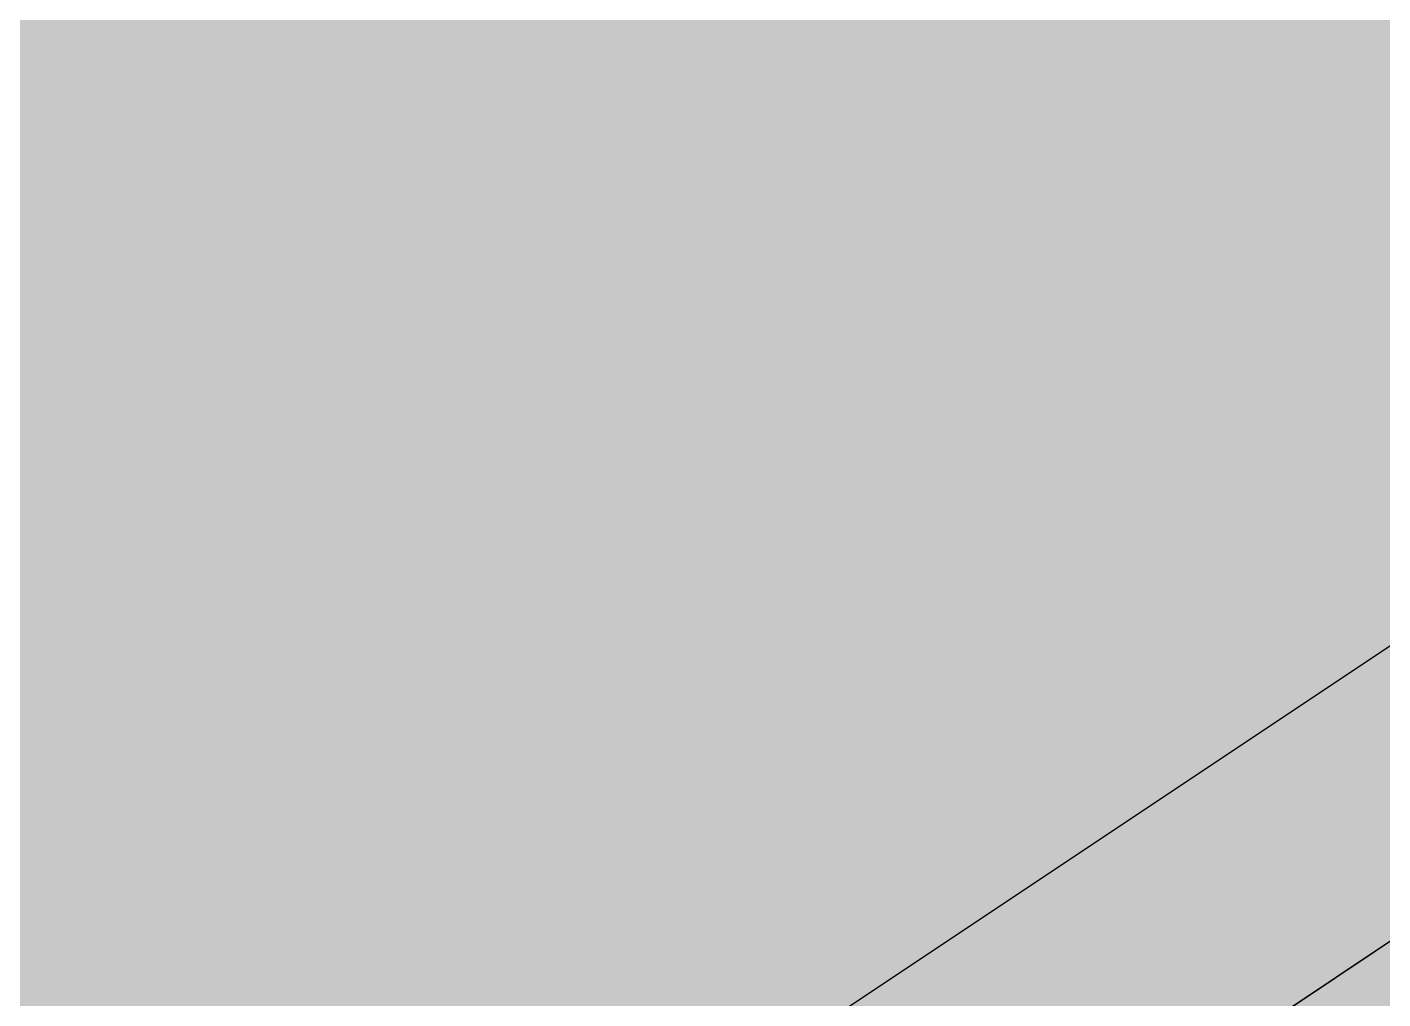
# Model space of a CAD drawing. Header units: millimetres. Extents: x 50 to 612415, y 2 to 4150.
# Drawn here: x 470794.23 to 470833.63, y 2784.78 to 2813.01 of the extents above; entities that cross this region are included whole.
import ezdxf

# ---------------------------------------------------------------- set-up
doc = ezdxf.new("R2010")
doc.units = ezdxf.units.MM
doc.layers.add('HATCH', color=8, linetype='Continuous', lineweight=9)
doc.layers.add('OUTLINE', color=7, linetype='Continuous', lineweight=25)

msp = doc.modelspace()

# ---------------------------------------------------------------- hatches: boundary and pattern name
at = {"layer": 'HATCH', "true_color": 0xccae87}
for points in [[(470093.304, 3132.09), (469761.573, 3099.927), (471407.856, 2492.235)], [(470233.501, 3079.516), (470093.304, 3132.09), (471407.856, 2492.235)], [(470093.304, 3128.519), (469761.573, 3096.356), (471407.856, 2488.664)], [(471407.856, 2488.664), (469761.573, 3096.356), (470093.304, 3128.519)], [(470233.501, 3075.945), (470093.304, 3128.519), (471407.856, 2488.664)], [(471407.856, 2488.664), (470093.304, 3128.519), (470233.501, 3075.945)], [(470233.501, 3071.481), (470093.304, 3124.055), (471407.856, 2484.201)], [(471407.856, 2484.201), (470093.304, 3124.055), (470233.501, 3071.481)], [(470233.501, 3069.696), (470093.304, 3122.269), (471406.207, 2483.034)], [(471406.207, 2483.034), (470093.304, 3122.269), (470233.501, 3069.696)], [(470233.501, 3069.249), (470093.304, 3121.823), (471405.794, 2482.742)], [(471405.794, 2482.742), (470093.304, 3121.823), (470233.501, 3069.249)], [(470233.501, 3067.017), (470093.304, 3119.591), (471403.732, 2481.283)], [(471403.732, 2481.283), (470093.304, 3119.591), (470233.501, 3067.017)], [(470373.698, 3026.942), (470233.501, 3079.516), (471407.856, 2492.235)], [(471407.856, 2488.664), (470233.501, 3075.945), (470373.698, 3023.371)], [(470373.698, 3023.371), (470233.501, 3075.945), (471407.856, 2488.664)], [(471407.856, 2484.201), (470233.501, 3071.481), (470373.698, 3018.907)], [(470373.698, 3018.907), (470233.501, 3071.481), (471407.856, 2484.201)], [(470373.698, 3017.122), (470233.501, 3069.696), (471406.207, 2483.034)], [(471406.207, 2483.034), (470233.501, 3069.696), (470373.698, 3017.122)], [(470373.698, 3016.675), (470233.501, 3069.249), (471405.794, 2482.742)], [(471405.794, 2482.742), (470233.501, 3069.249), (470373.698, 3016.675)], [(471403.732, 2481.283), (470233.501, 3067.017), (470373.698, 3014.444)], [(470373.698, 3014.444), (470233.501, 3067.017), (471403.732, 2481.283)], [(471400.434, 2478.949), (470233.501, 3063.446), (470373.698, 3010.873)], [(470513.895, 2974.368), (470373.698, 3026.942), (471407.856, 2492.235)], [(470513.895, 2970.797), (470373.698, 3023.371), (471407.856, 2488.664)], [(471407.856, 2488.664), (470373.698, 3023.371), (470513.895, 2970.797)], [(470513.895, 2966.333), (470373.698, 3018.907), (471407.856, 2484.201)], [(471407.856, 2484.201), (470373.698, 3018.907), (470513.895, 2966.333)], [(470513.895, 2964.548), (470373.698, 3017.122), (471406.207, 2483.034)], [(471406.207, 2483.034), (470373.698, 3017.122), (470513.895, 2964.548)], [(470513.895, 2964.102), (470373.698, 3016.675), (471405.794, 2482.742)], [(471405.794, 2482.742), (470373.698, 3016.675), (470513.895, 2964.102)], [(470513.895, 2961.87), (470373.698, 3014.444), (471403.732, 2481.283)], [(471403.732, 2481.283), (470373.698, 3014.444), (470513.895, 2961.87)], [(471400.434, 2478.949), (470373.698, 3010.873), (470513.895, 2958.299)], [(470654.091, 2921.794), (470513.895, 2974.368), (471407.856, 2492.235)], [(470654.091, 2918.223), (470513.895, 2970.797), (471407.856, 2488.664)], [(471407.856, 2488.664), (470513.895, 2970.797), (470654.091, 2918.223)], [(470654.091, 2913.76), (470513.895, 2966.333), (471407.856, 2484.201)], [(471407.856, 2484.201), (470513.895, 2966.333), (470654.091, 2913.76)], [(470654.091, 2911.974), (470513.895, 2964.548), (471406.207, 2483.034)], [(471406.207, 2483.034), (470513.895, 2964.548), (470654.091, 2911.974)], [(470654.091, 2911.528), (470513.895, 2964.102), (471405.794, 2482.742)], [(471405.794, 2482.742), (470513.895, 2964.102), (470654.091, 2911.528)], [(470654.091, 2909.296), (470513.895, 2961.87), (471403.732, 2481.283)], [(471403.732, 2481.283), (470513.895, 2961.87), (470654.091, 2909.296)], [(471400.434, 2478.949), (470513.895, 2958.299), (470654.091, 2905.725)], [(470794.288, 2861.186), (470654.091, 2913.76), (471407.856, 2484.201)], [(471407.856, 2484.201), (470654.091, 2913.76), (470794.288, 2861.186)], [(470794.288, 2859.4), (470654.091, 2911.974), (471406.207, 2483.034)], [(471406.207, 2483.034), (470654.091, 2911.974), (470794.288, 2859.4)], [(470794.288, 2858.954), (470654.091, 2911.528), (471405.794, 2482.742)], [(471405.794, 2482.742), (470654.091, 2911.528), (470794.288, 2858.954)], [(470794.288, 2856.722), (470654.091, 2909.296), (471403.732, 2481.283)], [(471403.732, 2481.283), (470654.091, 2909.296), (470794.288, 2856.722)], [(471400.434, 2478.949), (470654.091, 2905.725), (470794.288, 2853.151)], [(470742.952, 2734.449), (470866.655, 2816.918), (470874.902, 2813.825), (470751.198, 2731.356)], [(470751.198, 2731.356), (470874.902, 2813.825), (470879.025, 2812.279), (470755.322, 2729.81)]]:
    msp.add_hatch(color=43, dxfattribs=at).paths.add_polyline_path(points)
at = {"layer": 'HATCH', "true_color": 0xbda27d}
for points in [[(470775.114, 2744.973), (470742.952, 2734.449), (470866.655, 2816.918)], [(470775.424, 2745.059), (470775.114, 2744.973), (470866.655, 2816.918)], [(470775.65, 2744.883), (470775.424, 2745.059), (470866.655, 2816.918)], [(470834.492, 2784.558), (470775.65, 2744.883), (470866.655, 2816.918)], [(470768.006, 2683.267), (470751.198, 2731.356), (470874.902, 2813.825)], [(470874.902, 2813.825), (470751.198, 2731.356), (470783.361, 2741.88)]]:
    msp.add_hatch(color=33, dxfattribs=at).paths.add_polyline_path(points)

# ---------------------------------------------------------------- linework, layer by layer
at = {"layer": 'OUTLINE', "color": 139, "true_color": 0x42544a}
for p, q in [((470742.952, 2734.449), (470866.655, 2816.918)), ((470742.952, 2734.449), (470866.655, 2816.918)), ((470874.902, 2813.825), (470751.198, 2731.356)), ((470751.198, 2731.356), (470874.902, 2813.825)), ((470751.198, 2731.356), (470874.902, 2813.825)), ((470874.902, 2813.825), (470751.198, 2731.356))]:
    msp.add_line(p, q, dxfattribs=at)

doc.saveas('drawing.dxf')
